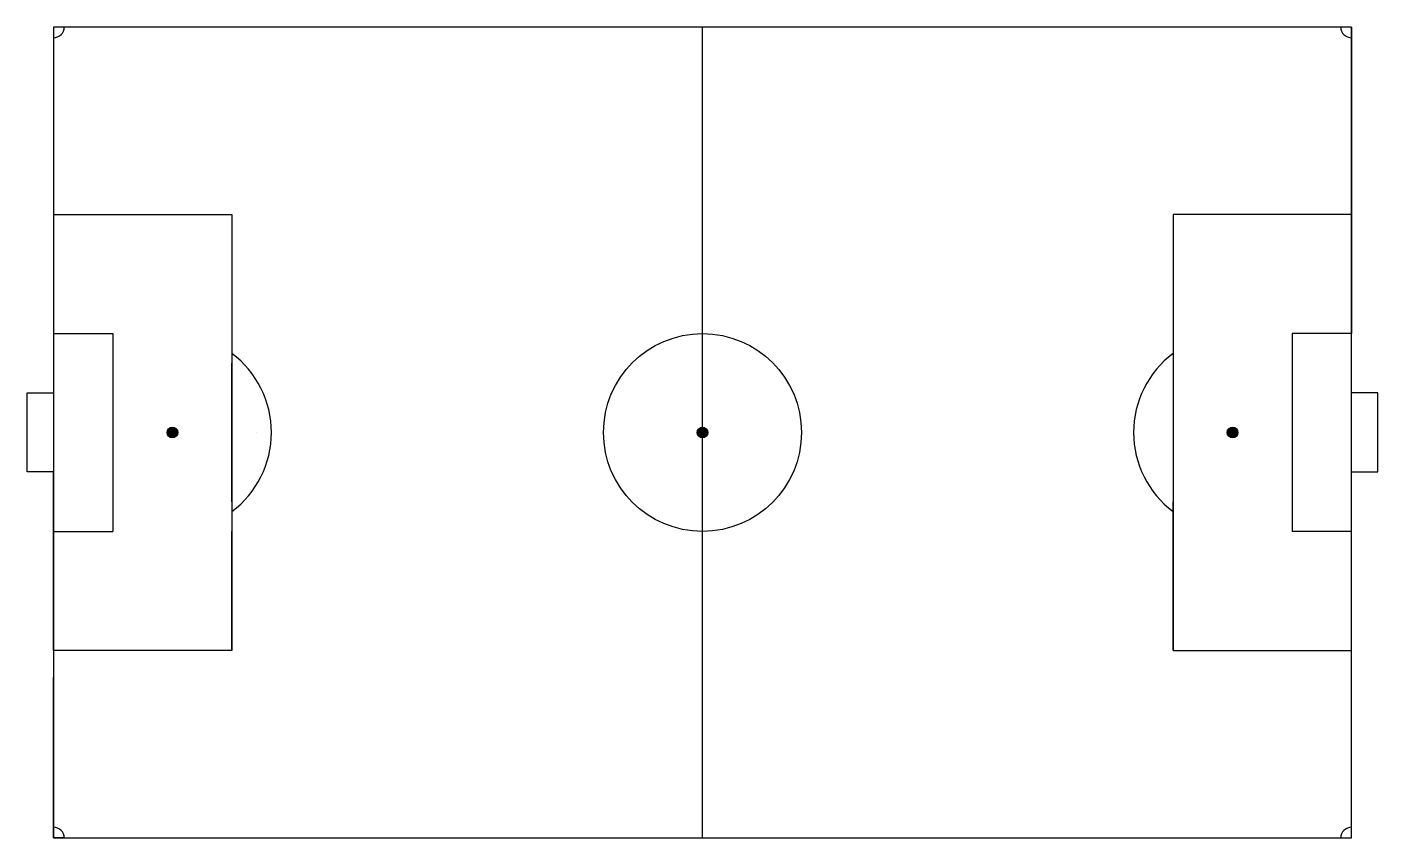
# Model space of a CAD drawing. Header units: inches. Extents: x -2 to 122, y 0 to 75.
import ezdxf

# ---------------------------------------------------------------- set-up
doc = ezdxf.new("R2010")
doc.units = ezdxf.units.IN
doc.header["$MEASUREMENT"] = 0

msp = doc.modelspace()

# ---------------------------------------------------------------- hatches: boundary and pattern name
h = msp.add_hatch(color=7)
h.dxf.hatch_style = 1
edge = h.paths.add_edge_path()
edge.add_arc((11, 37.5), 0.5, 0, 360)
h = msp.add_hatch(color=7)
h.dxf.hatch_style = 1
edge = h.paths.add_edge_path()
edge.add_arc((60, 37.5), 0.5, 0, 360)
h = msp.add_hatch(color=7)
h.dxf.hatch_style = 1
edge = h.paths.add_edge_path()
edge.add_arc((109, 37.5), 0.5, 0, 360)

# ---------------------------------------------------------------- linework, layer by layer
for p, q in [((120, 75), (0, 75)), ((0, 75), (0, 0)), ((0, 75), (0, 75)), ((0, 75), (0, 37.5)), ((0, 75), (0, 57.65)), ((60, 0), (60, 75)), ((120, 0), (120, 75)), ((120, 75), (120, 57.65)), ((0, 57.65), (16.5, 57.65)), ((0, 57.65), (0, 46.65)), ((16.5, 57.65), (16.5, 17.35)), ((16.5, 57.65), (16.5, 46.65)), ((120, 57.65), (103.5, 57.65)), ((103.5, 57.65), (103.5, 17.35)), ((103.5, 57.65), (103.5, 46.65)), ((120, 57.65), (120, 46.65)), ((0, 46.65), (5.5, 46.65)), ((5.5, 46.65), (5.5, 28.35)), ((16.5, 46.65), (16.5, 43.9)), ((103.5, 46.65), (103.5, 43.9)), ((120, 46.65), (114.5, 46.65)), ((114.5, 46.65), (114.5, 28.35)), ((-2.44, 33.85), (-2.44, 41.17)), ((-2.44, 41.17), (0, 41.17)), ((122.44, 41.17), (120, 41.17)), ((122.44, 33.85), (122.44, 41.17)), ((16.5, 37.5), (16.5, 37.5)), ((18.75, 37.5), (18.75, 37.5)), ((0, 33.85), (-2.44, 33.85)), ((0, 28.35), (0, 33.85)), ((120, 28.35), (120, 33.85)), ((120, 33.85), (122.44, 33.85)), ((103.5, 28.35), (103.5, 31.1)), ((0, 17.35), (0, 28.35)), ((0, 28.35), (5.5, 28.35)), ((0, 28.35), (0, 28.35)), ((0, 28.35), (0, 28.35)), ((16.5, 17.35), (16.5, 28.35)), ((103.5, 17.35), (103.5, 28.35)), ((120, 28.35), (114.5, 28.35)), ((120, 17.35), (120, 28.35)), ((16.5, 17.35), (0, 17.35)), ((0, 17.35), (0, 0)), ((103.5, 17.35), (120, 17.35)), ((0, 0), (0, 14.85)), ((0, 0), (120, 0)), ((0, 0), (60, 0)), ((0, 0), (1, 0)), ((1, 0), (0, 0)), ((0, 0), (0, 0)), ((0, 0), (0, 0)), ((0, 0), (1, 0))]:
    msp.add_line(p, q)
for points in [[(16.5, 43.9), (16.5, 31.1), (16.5, 43.9)], [(16.5, 43.9), (16.5, 37.5)]]:
    msp.add_lwpolyline(points)
for centre, radius in [((60, 37.5), 9.15), ((11, 37.5), 0.5), ((60, 37.5), 0.5), ((109, 37.5), 0.5)]:
    msp.add_circle(centre, radius)
for centre, radius, start, end in [((0, 75), 1, 270, 0), ((120, 75), 1, 180, 270), ((11, 37.5), 9.15, 306.9482, 53.0518), ((109, 37.5), 9.15, 126.9482, 233.0518), ((0, 0), 1, 0, 90), ((120, 0), 1, 90, 180)]:
    msp.add_arc(centre, radius, start, end)

doc.saveas('drawing.dxf')
